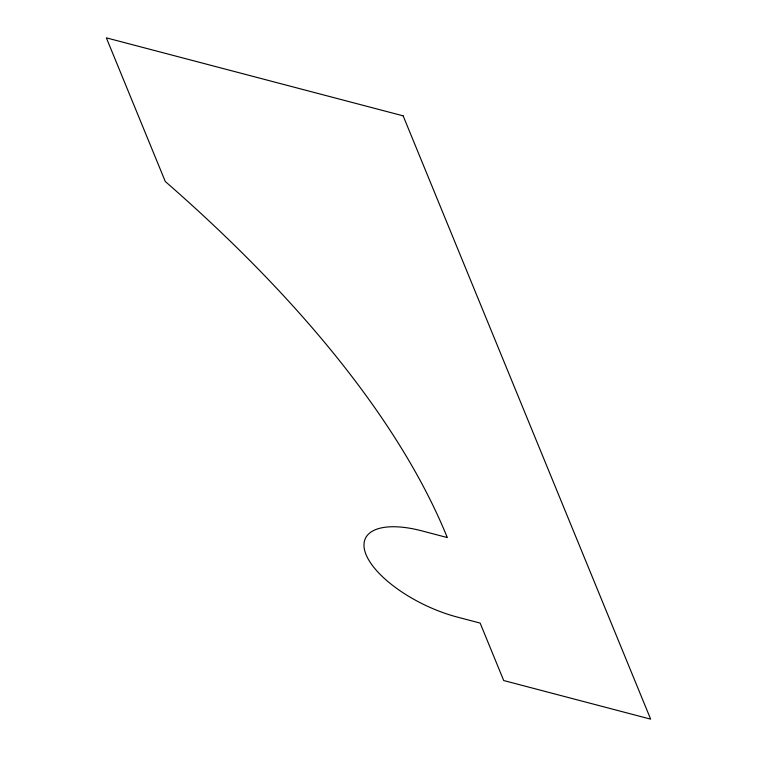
<?xml version="1.0" encoding="UTF-8"?>
<svg xmlns="http://www.w3.org/2000/svg" width="757" height="757" viewBox="0 0 757 757"><rect width="100%" height="100%" fill="white"/><g stroke="black" fill="none" stroke-linecap="round" stroke-linejoin="round"><path stroke-width="1.14" d="M403.14 115.84L106.349 37.85L165.281 181.491A1139.171 476.021 25.7 0 1 447.292 537.555L421.668 530.818A82.22 34.358 25.7 0 0 366.066 554.654A82.22 34.358 25.7 0 0 457.02 617.002L480.137 623.077L503.708 680.534L650.651 719.15L403.14 115.84"/></g></svg>
